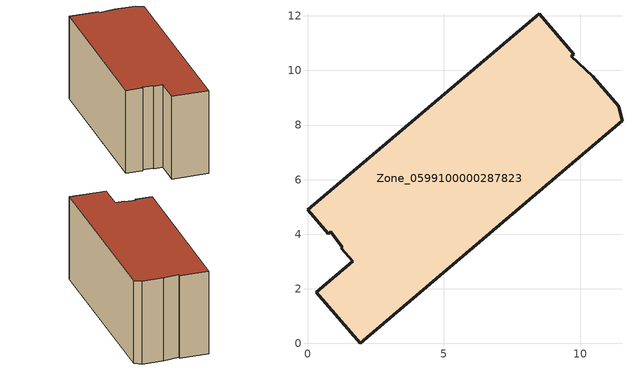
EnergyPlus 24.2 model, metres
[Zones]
Zone_0599100000287823
 floor ground (C_G): 11.53,8.16 1.94,0 0.32,1.87 1.65,3.01 1.24,3.48 1.28,3.52 0.84,4.09 0.76,4.02 0,4.89 8.5,12.08 9.77,10.6 9.67,10.52 10.46,9.79 11.41,8.68 z0
 wall outside (C_F): 1.94,0 11.53,8.16 11.41,8.68 10.46,9.79 9.67,10.52 9.77,10.6 8.5,12.08 0,4.89 0.76,4.02 0.84,4.09 1.28,3.52 1.24,3.48 1.65,3.01 0.32,1.87 1.94,0 z0:5.87
 roof outside (C_R): 9.67,10.52 9.77,10.6 8.5,12.08 0,4.89 0.76,4.02 0.84,4.09 1.28,3.52 1.24,3.48 1.65,3.01 0.32,1.87 1.94,0 11.53,8.16 11.41,8.68 10.46,9.79 z5.87
[BUILDING]
Pand.0599100000287823: North Axis=0; Terrain=City; Loads Convergence Tolerance Value=0.04; Temperature Convergence Tolerance Value=0.4; Solar Distribution=FullExterior; Maximum Number of Warmup Days=25; Minimum Number of Warmup Days=1
[Site:Location]
Rotterdam.The.Hague.AP_ZH_NLD Design_Conditions: Latitude=51.96; Longitude=4.45; Time Zone=1; Elevation=-4.5
[SITE:GROUNDTEMPERATURE:BUILDINGSURFACE]
18, 18, 18, 18, 18, 18, 18, 18, 18, 18, 18, 18
[MATERIAL] Thermal Absorptance=0.9; Solar Absorptance=0.7; Visible Absorptance=0.7
Name | Roughness | Thickness | Conductivity | Density | Specific Heat
G.TI.1946 | MediumSmooth | 0.15 | 1 | 540 | 1210
F.TI.1946 | Rough | 0.3 | 0.857143 | 1920 | 840
R.TI.1946 | MediumRough | 0.2 | 0.1 | 1500 | 1000
[CONSTRUCTION]
C_G: G.TI.1946
C_F: F.TI.1946
C_R: R.TI.1946
[ZONE]
Zone_0599100000287823: Type=1; Multiplier=1; Ceiling Height=Autocalculate; Volume=Autocalculate; Floor Area=autocalculate; Part of Total Floor Area=Yes
[ZONEINFILTRATION:DESIGNFLOWRATE]
Infil_Zone_0599100000287823: Zone or ZoneList or Space or SpaceList=Zone_0599100000287823; Schedule=AlwaysOn; Design Flow Rate Calculation Method=Flow/Area; Flow Rate per Floor Area=0.003; Constant Term Coefficient=1; Temperature Term Coefficient=0; Velocity Term Coefficient=0; Velocity Squared Term Coefficient=0
[HVACTEMPLATE:ZONE:IDEALLOADSAIRSYSTEM]
Zone_0599100000287823: Maximum Heating Supply Air Temperature=50; Minimum Cooling Supply Air Temperature=13; Maximum Heating Supply Air Humidity Ratio=0.0156; Minimum Cooling Supply Air Humidity Ratio=0.0077; Heating Limit=NoLimit; Cooling Limit=NoLimit; Dehumidification Control Type=ConstantSensibleHeatRatio; Cooling Sensible Heat Ratio=0.7; Dehumidification Setpoint=60; Humidification Control Type=None; Humidification Setpoint=30; Outdoor Air Method=None; Outdoor Air Flow Rate per Person=0.00944; Outdoor Air Flow Rate per Zone Floor Area=0; Outdoor Air Flow Rate per Zone=0; Demand Controlled Ventilation Type=None; Outdoor Air Economizer Type=NoEconomizer; Heat Recovery Type=None; Sensible Heat Recovery Effectiveness=0.7; Latent Heat Recovery Effectiveness=0.65
[ZONECONTROL:THERMOSTAT]
ThermostatControl_Zone_0599100000287823: Zone or ZoneList=Zone_0599100000287823; Control Type Schedule=DualSetpointControlType; Control 1=Thermostat_Zone_0599100000287823; Temperature Difference Between Cutout And Setpoint=0
[THERMOSTATSETPOINT:DUALSETPOINT]
Thermostat_Zone_0599100000287823: Heating Setpoint Temperature Schedule=HeatingSetpoint_Zone_0599100000287823; Cooling Setpoint Temperature Schedule=CoolingSetpoint_Zone_0599100000287823
[SCHEDULE:COMPACT]
HeatingSetpoint_Zone_0599100000287823: Through: 12/31, For: AllDays, Until: 24:00, 21
CoolingSetpoint_Zone_0599100000287823: Through: 12/31, For: AllDays, Until: 24:00, 24
DualSetpointControlType: Through: 12/31, For: AllDays, Until: 24:00, 4
AlwaysOn: Through: 12/31, For: AllDays, Until: 24:00, 1
